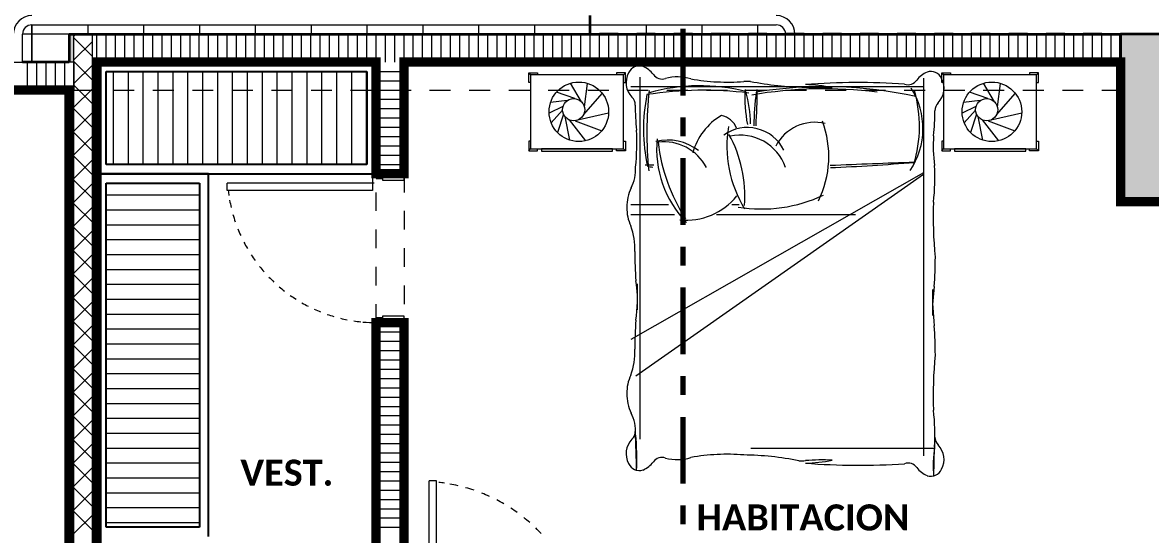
# Model space of a CAD drawing. Header units: metres. Extents: x -144 to 1000, y -717 to 29.
# Drawn here: x 466.46 to 472.53, y -551.06 to -548.31 of the extents above; entities that cross this region are included whole.
import ezdxf

# ---------------------------------------------------------------- set-up
doc = ezdxf.new("R2010")
doc.units = ezdxf.units.M
for name, pattern in [('Basculante', [0.11625, 0.075, -0.04125]), ('basculante modificado', [0.18, 0.1125, -0.0675]), ('Dash Dot 3_16_', [0.595313, 0.357187, -0.119063, 0, -0.119063]), ('Trazo', [0.45, 0.225, -0.225])]:
    doc.linetypes.add(name, pattern=pattern)
doc.layers.get('0').update_dxf_attribs({"color": 1})
doc.layers.add('00-MEDICION', color=30, linetype='Continuous')
for name, color, linetype, lineweight in [('A-DETL', 1, 'Continuous', 9), ('A-DETL-GENF', 1, 'Continuous', 9), ('A-DETL-THIN', 1, 'Continuous', 9), ('A-DOOR', 1, 'Continuous', 9), ('A-DOOR-FRAM', 1, 'Continuous', 9), ('A-DOOR-HDLN', 1, 'Trazo', 20), ('A-FLOR', 2, 'Continuous', 9), ('A-GENM', 1, 'Continuous', 9), ('A-WALL', 4, 'Continuous', 9), ('G-ANNO-SYMB', 1, 'Continuous', 9), ('G-ANNO-TEXT', 2, 'Continuous', 9), ('I-FURN', 2, 'Continuous', 9), ('S-COLS', 7, 'Continuous', 9), ('S-STRS', 1, 'Continuous', 9)]:
    doc.layers.add(name, color=color, linetype=linetype, lineweight=lineweight)
doc.layers.add('A-WALL-PATT', color=7, linetype='Continuous', lineweight=35, true_color=0x9c9c9c)
doc.styles.add('Calibri_B_1', font='calibrib.ttf', dxfattribs={"height": 0.135})

# ---------------------------------------------------------------- blocks, each defined once
blk = doc.blocks.new('U')
at = {"layer": 'A-WALL-PATT', "lineweight": 5, "true_color": 0x747474}
h = blk.add_hatch(color=8, dxfattribs=at)
h.paths.add_polyline_path([(471.2625, -492.46), (471.2625, -487.01), (471.2375, -487.01), (471.2375, -492.46)])
h.paths.add_polyline_path([(471.2375, -486.86), (471.2625, -486.86), (471.2625, -486.7102), (471.2375, -486.7102), (471.2375, -486.8599)])
at = {"layer": 'A-WALL-PATT', "true_color": 0x747474}
h = blk.add_hatch(color=8, dxfattribs=at)
h.paths.add_polyline_path([(471.3625, -492.46), (471.3875, -492.46), (471.3875, -490.16), (471.3625, -490.16), (471.3625, -491.4278)])
h.paths.add_polyline_path([(471.3625, -490.01), (471.3875, -490.01), (471.3875, -486.8602), (471.3625, -486.8602), (471.3625, -489.41)])
at = {"layer": 'S-COLS', "true_color": 0x5c5c5c}
h = blk.add_hatch(color=251, dxfattribs=at)
h.paths.add_polyline_path([(476.8875, -506.46), (477.3875, -506.46), (477.3875, -505.56), (476.8875, -505.56), (476.8875, -506.4599)])
h.paths.add_polyline_path([(459.3418, -506.46), (459.5877, -506.46), (459.5877, -505.56), (459.0877, -505.56), (459.0877, -506.46)])
h.paths.add_polyline_path([(467.2877, -506.4599), (467.2877, -505.5599), (466.7877, -505.5599), (466.7877, -506.4599), (467.1113, -506.4599)])
h.paths.add_polyline_path([(476.9878, -498.7599), (477.3878, -498.7599), (477.3878, -498.06), (476.9878, -498.06), (476.9878, -498.4884)])
h.paths.add_polyline_path([(459.0877, -498.7599), (459.5877, -498.7599), (459.5877, -498.06), (459.0877, -498.06), (459.0877, -498.6957)])
h.paths.add_polyline_path([(473.5878, -498.7599), (473.5877, -495.6099), (473.0878, -495.61), (473.0878, -498.7599), (473.5877, -498.7599)])
h.paths.add_polyline_path([(462.9877, -498.7599), (464.9877, -498.7599), (464.9873, -498.26), (463.2875, -498.26), (463.2875, -496.11), (464.9878, -496.11), (464.9873, -495.61), (462.9875, -495.6101), (462.9875, -498.7599)])
h.paths.add_polyline_path([(467.2877, -498.7599), (467.2877, -497.8599), (466.7877, -497.8599), (466.7877, -498.7599), (467.1113, -498.7599)])
h.paths.add_polyline_path([(466.7878, -496.51), (467.2878, -496.51), (467.2878, -495.61), (466.7878, -495.61), (466.7878, -496.11)])
h.paths.add_polyline_path([(459.3625, -496.31), (459.5875, -496.31), (459.5875, -495.6089), (459.0875, -495.6089), (459.0875, -496.31), (459.3418, -496.31)])
h.paths.add_polyline_path([(477.1008, -496.31), (477.3878, -496.31), (477.3878, -495.6089), (476.9878, -495.6089), (476.9878, -496.31)])
h.paths.add_polyline_path([(466.7877, -487.61), (467.2877, -487.61), (467.2877, -486.71), (466.7877, -486.71), (466.7877, -487.3251)])
h.paths.add_polyline_path([(477.3877, -487.61), (477.3877, -486.7102), (476.8877, -486.7102), (476.8877, -487.61)])
h.paths.add_polyline_path([(459.8127, -487.01), (460.1877, -487.01), (460.1877, -486.51), (459.2877, -486.51), (459.2877, -487.01), (459.7127, -487.01)])
at = {"layer": 'A-DETL', "color": 7, "linetype": 'Basculante', "lineweight": 35}
for p, q in [((474.0377, -486.7102), (474.0377, -486.4602)), ((477.3877, -486.7102), (474.0377, -486.7102))]:
    blk.add_line(p, q, dxfattribs=at)
at = {"layer": 'A-DETL', "color": 7, "linetype": 'basculante modificado'}
for p, q in [((475.0877, -486.71), (470.9877, -486.71)), ((476.8877, -486.71), (475.1377, -486.71)), ((469.9876, -487.01), (476.8877, -487.01))]:
    blk.add_line(p, q, dxfattribs=at)
at = {"layer": 'A-DETL-GENF', "color": 251, "true_color": 0x535353}
for p, q in [((471.4763, -487.4102), (471.4763, -486.9102)), ((471.5563, -487.4102), (471.5563, -486.9102)), ((471.6363, -487.4102), (471.6363, -486.9102)), ((471.7163, -487.4102), (471.7163, -486.9102)), ((471.7963, -487.4102), (471.7963, -486.9102)), ((471.8763, -487.4102), (471.8763, -486.9102)), ((471.9563, -487.4102), (471.9563, -486.9102)), ((472.0363, -487.4102), (472.0363, -486.9102)), ((472.1163, -487.4102), (472.1163, -486.9102)), ((472.1963, -487.4102), (472.1963, -486.9102)), ((472.2763, -487.4102), (472.2763, -486.9102)), ((472.3563, -487.4102), (472.3563, -486.9102)), ((472.4363, -487.4102), (472.4363, -486.9102)), ((472.5163, -487.4102), (472.5163, -486.9102)), ((472.5963, -487.4102), (472.5963, -486.9102)), ((472.6763, -487.4102), (472.6763, -486.9102)), ((472.7563, -487.4102), (472.7563, -486.9102)), ((472.8363, -487.4102), (472.8363, -486.9102)), ((471.4375, -487.5741), (471.9375, -487.5741)), ((471.4375, -487.6541), (471.9375, -487.6541)), ((471.4375, -487.7341), (471.9375, -487.7341)), ((471.4375, -487.8141), (471.9375, -487.8141)), ((471.4375, -487.8941), (471.9375, -487.8941)), ((471.4375, -487.9741), (471.9375, -487.9741)), ((471.4375, -488.0541), (471.9375, -488.0541)), ((471.4375, -488.1341), (471.9375, -488.1341)), ((471.4375, -488.2141), (471.9375, -488.2141)), ((471.4375, -488.2941), (471.9375, -488.2941)), ((471.4375, -488.3741), (471.9375, -488.3741)), ((471.4375, -488.4541), (471.9375, -488.4541)), ((471.4375, -488.5341), (471.9375, -488.5341)), ((471.4375, -488.6141), (471.9375, -488.6141)), ((471.4375, -488.6941), (471.9375, -488.6941)), ((471.4375, -488.7741), (471.9375, -488.7741)), ((471.4375, -488.8541), (471.9375, -488.8541)), ((471.4375, -488.9341), (471.9375, -488.9341)), ((471.4375, -489.0141), (471.9375, -489.0141)), ((471.4375, -489.0941), (471.9375, -489.0941)), ((471.4375, -489.1741), (471.9375, -489.1741)), ((471.4375, -489.2541), (471.9375, -489.2541)), ((471.4375, -489.3341), (471.9375, -489.3341))]:
    blk.add_line(p, q, dxfattribs=at)
at = {"layer": 'A-DETL-GENF', "linetype": 'Basculante'}
for p, q in [((472.8875, -487.4602), (473.0375, -487.4602)), ((472.8875, -488.2602), (472.8875, -487.4602)), ((473.0375, -487.4602), (473.0375, -488.2602)), ((473.0375, -488.2602), (472.8875, -488.2602))]:
    blk.add_line(p, q, dxfattribs=at)
at = {"layer": 'A-DETL-THIN'}
for p, q in [((471.0377, -486.66), (475.0377, -486.66)), ((470.9877, -486.86), (470.9877, -486.71)), ((475.0877, -486.71), (475.1377, -486.71)), ((470.9377, -486.86), (470.9877, -486.86)), ((472.8375, -486.9102), (471.4375, -486.9102)), ((471.4375, -486.9102), (471.4375, -487.4102)), ((472.8375, -487.4102), (472.8375, -486.9102)), ((471.4375, -487.4102), (472.8375, -487.4102)), ((471.4375, -487.5102), (471.4375, -489.36)), ((471.9375, -487.5102), (471.4375, -487.5102)), ((471.9375, -489.36), (471.9375, -487.5102)), ((471.4375, -489.36), (471.9375, -489.36))]:
    blk.add_line(p, q, dxfattribs=at)
for centre, radius, start, end in [((471.0377, -486.71), 0.1, 90, 180), ((475.0377, -486.71), 0.1, 0, 90), ((471.0377, -486.71), 0.05, 90, 180), ((475.0377, -486.71), 0.05, 0, 90)]:
    blk.add_arc(centre, radius, start, end, dxfattribs=at)
at = {"layer": 'A-DOOR', "lineweight": 15}
for p, q in [((472.8675, -487.4752), (472.8675, -487.5502)), ((472.8775, -487.4752), (472.8675, -487.4752)), ((472.8775, -487.4602), (472.8775, -487.4752)), ((472.0875, -487.5502), (472.0875, -487.5102)), ((472.8775, -487.5102), (472.0875, -487.5102)), ((472.8675, -487.5502), (472.0875, -487.5502)), ((473.2125, -489.11), (473.1725, -489.11)), ((473.1725, -490), (473.1725, -489.11)), ((473.2125, -489.99), (473.2125, -489.11))]:
    blk.add_line(p, q, dxfattribs=at)
at = {"layer": 'A-DOOR'}
blk.add_line((472.8875, -487.4602), (473.0375, -487.4602), dxfattribs=at)
for centre, radius, start, end in [((472.8875, -487.4602), 0.8, 186.45945, 188.44999), ((472.8875, -487.4602), 0.8, 190.25822, 193.15108), ((472.8875, -487.4602), 0.8, 190.25822, 193.15108), ((472.8875, -487.4602), 0.8, 195.83157, 198.88574), ((472.8875, -487.4602), 0.8, 201.72829, 204.55488), ((472.8875, -487.4602), 0.8, 207.36602, 210.16222), ((472.8875, -487.4602), 0.8, 212.94407, 215.71217), ((472.8875, -487.4602), 0.8, 218.46716, 221.20973), ((472.8875, -487.4602), 0.8, 223.94059, 226.66048), ((472.8875, -487.4602), 0.8, 229.37018, 232.07048), ((472.8875, -487.4602), 0.8, 234.7622, 237.44619), ((472.8875, -487.4602), 0.8, 240.12331, 242.79443), ((472.8875, -487.4602), 0.8, 245.46046, 248.1223), ((472.8875, -487.4602), 0.8, 250.78086, 253.43707), ((472.8875, -487.4602), 0.8, 256.09186, 258.74617), ((472.8875, -487.4602), 0.8, 261.40092, 264.05706), ((472.8875, -487.4602), 0.8, 264.86021, 270), ((473.124, -490.0079), 0.8947, 81.55001, 83.54055), ((473.124, -490.0079), 0.8947, 76.84892, 79.74178), ((473.124, -490.0079), 0.8947, 76.84892, 79.74178), ((473.124, -490.0079), 0.8947, 71.11426, 74.16843), ((473.124, -490.0079), 0.8947, 65.44512, 68.27171), ((473.124, -490.0079), 0.8947, 59.83778, 62.63398), ((473.124, -490.0079), 0.8947, 54.28783, 57.05593), ((473.124, -490.0079), 0.8947, 48.79027, 51.53284), ((473.124, -490.0079), 0.8947, 43.33952, 46.05941)]:
    blk.add_arc(centre, radius, start, end, dxfattribs=at)
at = {"layer": 'A-DOOR-FRAM'}
for p, q in [((472.8875, -487.4602), (472.8875, -487.4852)), ((473.0375, -487.4952), (473.0375, -487.4602)), ((472.8875, -487.4852), (472.9225, -487.4852)), ((472.9225, -487.4852), (472.9225, -487.4952)), ((472.9225, -487.4952), (473.0375, -487.4952)), ((472.9225, -488.2352), (472.8875, -488.2352)), ((472.8875, -488.2352), (472.8875, -488.2602)), ((473.0375, -488.2252), (472.9225, -488.2252)), ((472.9225, -488.2252), (472.9225, -488.2352)), ((473.0375, -488.2602), (473.0375, -488.2252))]:
    blk.add_line(p, q, dxfattribs=at)
at = {"layer": 'A-DOOR-HDLN'}
blk.add_line((473.0375, -488.2602), (472.8875, -488.2602), dxfattribs=at)
at = {"layer": 'A-FLOR'}
for p, q in [((471.0377, -486.86), (471.0377, -486.66)), ((471.2375, -486.7102), (471.0376, -486.7102)), ((471.0376, -486.7102), (471.0376, -486.86))]:
    blk.add_line(p, q, dxfattribs=at)
at = {"layer": 'A-GENM', "lineweight": 25}
for p, q in [((471.3875, -486.8602), (471.3875, -487.4602)), ((472.8875, -486.8602), (471.3875, -486.8602)), ((472.8875, -487.4602), (472.8875, -486.8602)), ((471.4375, -487.4102), (471.4375, -486.9102)), ((471.4375, -486.9102), (472.8375, -486.9102)), ((472.8375, -486.9102), (472.8375, -487.4102)), ((472.8375, -487.4102), (471.4375, -487.4102)), ((471.9875, -487.4602), (471.3875, -487.4602)), ((471.3875, -487.4602), (471.3875, -489.41)), ((471.3875, -487.4602), (472.8875, -487.4602)), ((471.9875, -489.41), (471.9875, -487.4602)), ((471.4375, -489.36), (471.4375, -487.5102)), ((471.4375, -487.5102), (471.9375, -487.5102)), ((471.9375, -487.5102), (471.9375, -489.36)), ((471.9375, -489.36), (471.4375, -489.36))]:
    blk.add_line(p, q, dxfattribs=at)
at = {"layer": 'A-WALL', "lineweight": 35}
for p, q in [((471.2375, -486.7102), (471.2375, -486.86)), ((471.2375, -486.7102), (476.8877, -486.7102)), ((476.8877, -486.7102), (476.8877, -486.8602)), ((471.2375, -486.86), (470.9877, -486.86)), ((471.3875, -490.01), (471.3875, -486.8602)), ((472.8875, -486.8602), (471.3875, -486.8602)), ((472.8875, -486.8602), (472.8875, -487.4602)), ((476.8877, -486.8602), (473.0375, -486.8602)), ((473.0375, -487.4602), (473.0375, -486.8602)), ((470.9377, -487.01), (471.2375, -487.01)), ((471.2375, -487.01), (471.2375, -492.46)), ((472.8875, -487.4602), (473.0375, -487.4602)), ((472.8875, -488.2602), (472.8875, -490.01)), ((473.0375, -488.2602), (472.8875, -488.2602)), ((473.0375, -490.01), (473.0375, -488.2602))]:
    blk.add_line(p, q, dxfattribs=at)
at = {"layer": 'A-WALL'}
for p, q in [((471.2625, -492.46), (471.2625, -486.7102)), ((471.3625, -492.46), (471.3625, -486.7102)), ((471.2625, -486.86), (471.2375, -486.86)), ((471.3625, -486.8602), (471.3875, -486.8602)), ((471.2625, -487.01), (471.2375, -487.01))]:
    blk.add_line(p, q, dxfattribs=at)
at = {"layer": 'A-WALL-PATT', "color": 1, "lineweight": 5, "true_color": 0xff0000}
for p, q in [((471.2625, -486.7212), (471.2735, -486.7102)), ((471.3625, -486.8301), (471.2625, -486.7301)), ((471.2625, -486.8485), (471.3625, -486.7485)), ((471.3625, -486.9573), (471.2625, -486.8573)), ((471.2625, -486.9758), (471.3625, -486.8758)), ((471.3625, -487.0846), (471.2625, -486.9846)), ((471.2625, -487.1031), (471.3625, -487.0031)), ((471.3625, -487.2119), (471.2625, -487.1119)), ((471.2625, -487.2304), (471.3625, -487.1304)), ((471.3625, -487.3392), (471.2625, -487.2392)), ((471.2625, -487.3576), (471.3625, -487.2576)), ((471.3625, -487.4664), (471.2625, -487.3664)), ((471.2625, -487.4849), (471.3625, -487.3849)), ((471.3625, -487.5937), (471.2625, -487.4937)), ((471.2625, -487.6122), (471.3625, -487.5122)), ((471.3625, -487.721), (471.2625, -487.621)), ((471.2625, -487.7395), (471.3625, -487.6395)), ((471.3625, -487.8483), (471.2625, -487.7483)), ((471.2625, -487.8667), (471.3625, -487.7667)), ((471.3625, -487.9756), (471.2625, -487.8756)), ((471.2625, -487.994), (471.3625, -487.894)), ((471.3625, -488.1028), (471.2625, -488.0028)), ((471.2625, -488.1213), (471.3625, -488.0213)), ((471.3625, -488.2301), (471.2625, -488.1301)), ((471.2625, -488.2486), (471.3625, -488.1486)), ((471.3625, -488.3574), (471.2625, -488.2574)), ((471.2625, -488.3759), (471.3625, -488.2759)), ((471.3625, -488.4847), (471.2625, -488.3847)), ((471.2625, -488.5031), (471.3625, -488.4031)), ((471.3625, -488.612), (471.2625, -488.512)), ((471.2625, -488.6304), (471.3625, -488.5304)), ((471.3625, -488.7392), (471.2625, -488.6392)), ((471.2625, -488.7577), (471.3625, -488.6577)), ((471.3625, -488.8665), (471.2625, -488.7665)), ((471.2625, -488.885), (471.3625, -488.785)), ((471.3625, -488.9938), (471.2625, -488.8938)), ((471.2625, -489.0123), (471.3625, -488.9123)), ((471.3625, -489.1211), (471.2625, -489.0211)), ((471.2625, -489.1395), (471.3625, -489.0395)), ((471.3625, -489.2484), (471.2625, -489.1484)), ((471.2625, -489.2668), (471.3625, -489.1668)), ((471.3625, -489.3756), (471.2625, -489.2756)), ((471.2625, -489.3941), (471.3625, -489.2941))]:
    blk.add_line(p, q, dxfattribs=at)
at = {"layer": 'A-WALL-PATT', "color": 8, "lineweight": 5, "true_color": 0x727272}
for p, q in [((471.3873, -486.8602), (471.3873, -486.7102)), ((471.4373, -486.8602), (471.4373, -486.7102)), ((471.4873, -486.8602), (471.4873, -486.7102)), ((471.5373, -486.8602), (471.5373, -486.7102)), ((471.5873, -486.8602), (471.5873, -486.7102)), ((471.6373, -486.8602), (471.6373, -486.7102)), ((471.6873, -486.8602), (471.6873, -486.7102)), ((471.7373, -486.8602), (471.7373, -486.7102)), ((471.7873, -486.8602), (471.7873, -486.7102)), ((471.8373, -486.8602), (471.8373, -486.7102)), ((471.8873, -486.8602), (471.8873, -486.7102)), ((471.9373, -486.8602), (471.9373, -486.7102)), ((471.9873, -486.8602), (471.9873, -486.7102)), ((472.0373, -486.8602), (472.0373, -486.7102)), ((472.0873, -486.8602), (472.0873, -486.7102)), ((472.1373, -486.8602), (472.1373, -486.7102)), ((472.1873, -486.8602), (472.1873, -486.7102)), ((472.2373, -486.8602), (472.2373, -486.7102)), ((472.2873, -486.8602), (472.2873, -486.7102)), ((472.3373, -486.8602), (472.3373, -486.7102)), ((472.3873, -486.8602), (472.3873, -486.7102)), ((472.4373, -486.8602), (472.4373, -486.7102)), ((472.4873, -486.8602), (472.4873, -486.7102)), ((472.5373, -486.8602), (472.5373, -486.7102)), ((472.5873, -486.8602), (472.5873, -486.7102)), ((472.6373, -486.8602), (472.6373, -486.7102)), ((472.6873, -486.8602), (472.6873, -486.7102)), ((472.7373, -486.8602), (472.7373, -486.7102)), ((472.7873, -486.8602), (472.7873, -486.7102)), ((472.8373, -486.8602), (472.8373, -486.7102)), ((472.8873, -486.8602), (472.8873, -486.7102)), ((472.9373, -486.8602), (472.9373, -486.7102)), ((472.9873, -486.8602), (472.9873, -486.7102)), ((473.0373, -486.8602), (473.0373, -486.7102)), ((473.0873, -486.8602), (473.0873, -486.7102)), ((473.1373, -486.8602), (473.1373, -486.7102)), ((473.1873, -486.8602), (473.1873, -486.7102)), ((473.2373, -486.8602), (473.2373, -486.7102)), ((473.2873, -486.8602), (473.2873, -486.7102)), ((473.3373, -486.8602), (473.3373, -486.7102)), ((473.3873, -486.8602), (473.3873, -486.7102)), ((473.4373, -486.8602), (473.4373, -486.7102)), ((473.4873, -486.8602), (473.4873, -486.7102)), ((473.5373, -486.8602), (473.5373, -486.7102)), ((473.5873, -486.8602), (473.5873, -486.7102)), ((473.6373, -486.8602), (473.6373, -486.7102)), ((473.6873, -486.8602), (473.6873, -486.7102)), ((473.7373, -486.8602), (473.7373, -486.7102)), ((473.7873, -486.8602), (473.7873, -486.7102)), ((473.8373, -486.8602), (473.8373, -486.7102)), ((473.8873, -486.8602), (473.8873, -486.7102)), ((473.9373, -486.8602), (473.9373, -486.7102)), ((473.9873, -486.8602), (473.9873, -486.7102)), ((474.0373, -486.8602), (474.0373, -486.7102)), ((474.0873, -486.8602), (474.0873, -486.7102)), ((474.1373, -486.8602), (474.1373, -486.7102)), ((474.1873, -486.8602), (474.1873, -486.7102)), ((474.2373, -486.8602), (474.2373, -486.7102)), ((474.2873, -486.8602), (474.2873, -486.7102)), ((474.3373, -486.8602), (474.3373, -486.7102)), ((474.3873, -486.8602), (474.3873, -486.7102)), ((474.4373, -486.8602), (474.4373, -486.7102)), ((474.4873, -486.8602), (474.4873, -486.7102)), ((474.5373, -486.8602), (474.5373, -486.7102)), ((474.5873, -486.8602), (474.5873, -486.7102)), ((474.6373, -486.8602), (474.6373, -486.7102)), ((474.6873, -486.8602), (474.6873, -486.7102)), ((474.7373, -486.8602), (474.7373, -486.7102)), ((474.7873, -486.8602), (474.7873, -486.7102)), ((474.8373, -486.8602), (474.8373, -486.7102)), ((474.8873, -486.8602), (474.8873, -486.7102)), ((474.9373, -486.8602), (474.9373, -486.7102)), ((474.9873, -486.8602), (474.9873, -486.7102)), ((475.0373, -486.8602), (475.0373, -486.7102)), ((475.0873, -486.8602), (475.0873, -486.7102)), ((475.1373, -486.8602), (475.1373, -486.7102)), ((475.1873, -486.8602), (475.1873, -486.7102)), ((475.2373, -486.8602), (475.2373, -486.7102)), ((475.2873, -486.8602), (475.2873, -486.7102)), ((475.3373, -486.8602), (475.3373, -486.7102)), ((475.3873, -486.8602), (475.3873, -486.7102)), ((475.4373, -486.8602), (475.4373, -486.7102)), ((475.4873, -486.8602), (475.4873, -486.7102)), ((475.5373, -486.8602), (475.5373, -486.7102)), ((475.5873, -486.8602), (475.5873, -486.7102)), ((475.6373, -486.8602), (475.6373, -486.7102)), ((475.6873, -486.8602), (475.6873, -486.7102)), ((475.7373, -486.8602), (475.7373, -486.7102)), ((475.7873, -486.8602), (475.7873, -486.7102)), ((475.8373, -486.8602), (475.8373, -486.7102)), ((475.8873, -486.8602), (475.8873, -486.7102)), ((475.9373, -486.8602), (475.9373, -486.7102)), ((475.9873, -486.8602), (475.9873, -486.7102)), ((476.0373, -486.8602), (476.0373, -486.7102)), ((476.0873, -486.8602), (476.0873, -486.7102)), ((476.1373, -486.8602), (476.1373, -486.7102)), ((476.1873, -486.8602), (476.1873, -486.7102)), ((476.2373, -486.8602), (476.2373, -486.7102)), ((476.2873, -486.8602), (476.2873, -486.7102)), ((476.3373, -486.8602), (476.3373, -486.7102)), ((476.3873, -486.8602), (476.3873, -486.7102)), ((476.4373, -486.8602), (476.4373, -486.7102)), ((476.4873, -486.8602), (476.4873, -486.7102)), ((476.5373, -486.8602), (476.5373, -486.7102)), ((476.5873, -486.8602), (476.5873, -486.7102)), ((476.6373, -486.8602), (476.6373, -486.7102)), ((476.6873, -486.8602), (476.6873, -486.7102)), ((476.7373, -486.8602), (476.7373, -486.7102)), ((476.7873, -486.8602), (476.7873, -486.7102)), ((476.8373, -486.8602), (476.8373, -486.7102)), ((476.8873, -486.8602), (476.8873, -486.7102)), ((471.0123, -486.86), (471.0123, -487.01)), ((471.0623, -486.86), (471.0623, -487.01)), ((471.1123, -486.86), (471.1123, -487.01)), ((471.1623, -486.86), (471.1623, -487.01)), ((471.2123, -486.86), (471.2123, -487.01)), ((471.2623, -486.86), (471.2623, -487.01)), ((472.8875, -486.9101), (473.0375, -486.9101)), ((472.8875, -486.9601), (473.0375, -486.9601)), ((472.8875, -487.0101), (473.0375, -487.0101)), ((472.8875, -487.0601), (473.0375, -487.0601)), ((472.8875, -487.1101), (473.0375, -487.1101)), ((472.8875, -487.1601), (473.0375, -487.1601)), ((472.8875, -487.2101), (473.0375, -487.2101)), ((472.8875, -487.2601), (473.0375, -487.2601)), ((472.8875, -487.3101), (473.0375, -487.3101)), ((472.8875, -487.3601), (473.0375, -487.3601)), ((472.8875, -487.4101), (473.0375, -487.4101)), ((472.8875, -487.4601), (473.0375, -487.4601)), ((472.8875, -488.3101), (473.0375, -488.3101)), ((472.8875, -488.3601), (473.0375, -488.3601)), ((472.8875, -488.4101), (473.0375, -488.4101)), ((472.8875, -488.4601), (473.0375, -488.4601)), ((472.8875, -488.5101), (473.0375, -488.5101)), ((472.8875, -488.5601), (473.0375, -488.5601)), ((472.8875, -488.6101), (473.0375, -488.6101)), ((472.8875, -488.6601), (473.0375, -488.6601)), ((472.8875, -488.7101), (473.0375, -488.7101)), ((472.8875, -488.7601), (473.0375, -488.7601)), ((472.8875, -488.8101), (473.0375, -488.8101)), ((472.8875, -488.8601), (473.0375, -488.8601)), ((472.8875, -488.9101), (473.0375, -488.9101)), ((472.8875, -488.9601), (473.0375, -488.9601)), ((472.8875, -489.0101), (473.0375, -489.0101)), ((472.8875, -489.0601), (473.0375, -489.0601)), ((472.8875, -489.1101), (473.0375, -489.1101)), ((472.8875, -489.1601), (473.0375, -489.1601)), ((472.8875, -489.2101), (473.0375, -489.2101)), ((472.8875, -489.2601), (473.0375, -489.2601)), ((472.8875, -489.3101), (473.0375, -489.3101)), ((472.8875, -489.3601), (473.0375, -489.3601))]:
    blk.add_line(p, q, dxfattribs=at)
at = {"layer": 'G-ANNO-SYMB', "linetype": 'Dash Dot 3_16_', "lineweight": 70}
blk.add_line((474.5355, -483.205), (474.5355, -492.7259), dxfattribs=at)
at = {"layer": 'I-FURN'}
for p, q in [((473.7073, -486.9179), (473.7172, -486.9288)), ((473.7073, -486.9179), (473.7549, -486.9179)), ((473.7073, -486.9703), (473.7073, -486.9179)), ((473.7172, -486.9288), (473.7172, -487.326)), ((474.2172, -486.9288), (473.7172, -486.9288)), ((473.7549, -486.9179), (473.7549, -486.9288)), ((474.1795, -486.9179), (474.1795, -486.9288)), ((474.2272, -486.9179), (474.1795, -486.9179)), ((474.2272, -486.9179), (474.2172, -486.9288)), ((474.2172, -487.326), (474.2172, -486.9288)), ((474.2272, -486.9703), (474.2272, -486.9179)), ((475.927, -486.9179), (475.9369, -486.9288)), ((475.927, -486.9179), (475.9746, -486.9179)), ((475.927, -486.9703), (475.927, -486.9179)), ((475.9369, -486.9288), (475.9369, -487.326)), ((476.4369, -486.9288), (475.9369, -486.9288)), ((475.9746, -486.9179), (475.9746, -486.9288)), ((476.3992, -486.9179), (476.3992, -486.9288)), ((476.4469, -486.9179), (476.3992, -486.9179)), ((476.4469, -486.9179), (476.4369, -486.9288)), ((476.4369, -487.326), (476.4369, -486.9288)), ((476.4469, -486.9703), (476.4469, -486.9179)), ((473.7172, -486.9703), (473.7073, -486.9703)), ((473.9908, -487.0732), (473.9318, -486.9737)), ((474.0068, -487.1008), (474.0237, -486.9742)), ((474.2172, -486.9703), (474.2272, -486.9703)), ((474.9009, -486.9921), (474.256, -486.9921)), ((474.3047, -486.9409), (474.3047, -488.8869)), ((475.8297, -486.9921), (474.3849, -486.9921)), ((475.8297, -486.9459), (475.8297, -488.9757)), ((475.9369, -486.9703), (475.927, -486.9703)), ((476.2105, -487.0732), (476.1515, -486.9737)), ((476.2265, -487.1008), (476.2434, -486.9742)), ((476.4369, -486.9703), (476.4469, -486.9703)), ((473.9555, -487.0564), (473.8565, -487.0216)), ((474.003, -487.1417), (474.1024, -487.0281)), ((476.1752, -487.0564), (476.0762, -487.0216)), ((476.2227, -487.1417), (476.3221, -487.0281)), ((473.8912, -487.0991), (473.8169, -487.1346)), ((473.9141, -487.0671), (473.8246, -487.0776)), ((476.1109, -487.0991), (476.0366, -487.1346)), ((476.1338, -487.0671), (476.0443, -487.0776)), ((473.8888, -487.1182), (473.8276, -487.1859)), ((473.8935, -487.1394), (473.8624, -487.2391)), ((473.9013, -487.1528), (473.9267, -487.2792)), ((473.9242, -487.1695), (474.0118, -487.2834)), ((473.9562, -487.1756), (474.1, -487.2293)), ((473.9792, -487.1678), (474.1368, -487.1323)), ((476.1085, -487.1182), (476.0473, -487.1859)), ((476.1132, -487.1394), (476.0821, -487.2391)), ((476.121, -487.1528), (476.1464, -487.2792)), ((476.1439, -487.1695), (476.2315, -487.2834)), ((476.1759, -487.1756), (476.3197, -487.2293)), ((476.1989, -487.1678), (476.3565, -487.1323)), ((473.7073, -487.2845), (473.7073, -487.3369)), ((473.7172, -487.2845), (473.7073, -487.2845)), ((474.2172, -487.2845), (474.2272, -487.2845)), ((474.2272, -487.2845), (474.2272, -487.3369)), ((475.927, -487.2845), (475.927, -487.3369)), ((475.9369, -487.2845), (475.927, -487.2845)), ((476.4369, -487.2845), (476.4469, -487.2845)), ((476.4469, -487.2845), (476.4469, -487.3369)), ((473.7073, -487.3369), (473.7172, -487.326)), ((473.7073, -487.3369), (473.7549, -487.3369)), ((473.7172, -487.326), (474.2172, -487.326)), ((473.7549, -487.3369), (473.7549, -487.326)), ((474.1583, -487.326), (473.7761, -487.326)), ((473.7761, -487.326), (473.7761, -487.3387)), ((473.7761, -487.3387), (474.1583, -487.3387)), ((474.1583, -487.3387), (474.1583, -487.326)), ((474.1795, -487.3369), (474.1795, -487.326)), ((474.2272, -487.3369), (474.1795, -487.3369)), ((474.2272, -487.3369), (474.2172, -487.326)), ((475.927, -487.3369), (475.9369, -487.326)), ((475.927, -487.3369), (475.9746, -487.3369)), ((475.9369, -487.326), (476.4369, -487.326)), ((475.9746, -487.3369), (475.9746, -487.326)), ((476.3781, -487.326), (475.9958, -487.326)), ((475.9958, -487.326), (475.9958, -487.3387)), ((475.9958, -487.3387), (476.3781, -487.3387)), ((476.3781, -487.3387), (476.3781, -487.326)), ((476.3992, -487.3369), (476.3992, -487.326)), ((476.4469, -487.3369), (476.3992, -487.3369)), ((476.4369, -487.326), (476.4469, -487.3369)), ((475.8297, -487.4545), (474.256, -488.3509)), ((475.8297, -487.4644), (474.2828, -488.5479)), ((474.4587, -487.628), (474.256, -487.628)), ((474.8378, -487.628), (474.7992, -487.628)), ((474.4902, -487.681), (474.256, -487.681)), ((475.4633, -487.681), (474.717, -487.681)), ((475.8849, -488.9375), (474.9009, -488.9375))]:
    blk.add_line(p, q, dxfattribs=at)
for centre, radius in [((473.9768, -487.1272), 0.16), ((476.1965, -487.1272), 0.16), ((473.9488, -487.116), 0.06), ((476.1685, -487.116), 0.06)]:
    blk.add_circle(centre, radius, dxfattribs=at)
for centre, radius, start, end in [((474.3412, -486.9711), 0.1105, 151.27874, 224.21587), ((474.3028, -486.9448), 0.0644, 72.94183, 155.34484), ((474.2636, -487.0154), 0.1443, 38.04403, 66.29393), ((474.4236, -486.8951), 0.0559, 214.13559, 289.76892), ((475.9062, -487.0459), 0.1443, 113.70607, 141.95597), ((475.8671, -486.9753), 0.0644, 24.65516, 107.05817), ((474.6258, -488.0002), 1.0127, 75.75461, 105.53442), ((474.5062, -487.1855), 0.2462, 72.81922, 105.00129), ((474.7572, -485.9937), 0.9731, 259.4443, 267.79245), ((474.7778, -485.9936), 0.9742, 266.58351, 275.04736), ((474.889, -487.8114), 0.8477, 89.3603, 91.72422), ((475.2192, -485.3169), 1.6778, 258.97749, 269.15234), ((475.296, -489.2894), 2.2972, 77.61921, 99.15623), ((475.4789, -490.6528), 3.683, 86.1316, 94.42669), ((475.1564, -487.9957), 1.0156, 79.66849, 87.83986), ((475.7463, -486.9255), 0.0559, 250.23108, 325.86441), ((475.8287, -487.0015), 0.1105, 315.78413, 28.72126), ((474.2224, -487.0895), 0.0572, 358.5556, 46.2435), ((475.2338, -487.22), 0.9098, 168.25655, 192.68249), ((476.3375, -487.2382), 1.9954, 173.52926, 185.90649), ((474.647, -488.969), 1.9579, 82.83907, 98.93312), ((475.6468, -487.0496), 0.778, 176.87703, 190.83334), ((474.1324, -487.2128), 0.7676, 1.61243, 14.6566), ((475.2959, -489.3246), 2.3207, 82.98595, 99.67151), ((476.4868, -487.2278), 1.57, 172.44671, 179.05528), ((471.897, -487.0017), 3.0385, 356.22382, 359.89372), ((475.2805, -486.0241), 0.9742, 264.94263, 273.41649), ((475.4204, -487.2175), 0.4055, 326.16641, 32.49004), ((475.1169, -487.2059), 0.6905, 342.85913, 16.07365), ((475.5472, -487.0919), 1.2676, 179.95925, 186.03219), ((475.9475, -487.1199), 0.0572, 133.7565, 181.4444), ((474.9134, -487.4379), 0.3369, 120.2878, 164.59824), ((474.7198, -487.2565), 0.1121, 21.67931, 77.8243), ((474.6227, -487.1223), 1.2676, 353.96781, 0.04075), ((473.0784, -487.2958), 1.2103, 353.88003, 3.35046), ((474.8832, -487.4286), 0.2171, 26.15787, 125.83294), ((475.424, -487.31), 0.6518, 170.80231, 211.34581), ((475.2456, -487.4219), 0.2382, 76.50973, 152.29583), ((474.7853, -487.367), 0.5349, 333.49737, 20.69743), ((474.4538, -487.5475), 0.2687, 51.91879, 103.67035), ((474.9565, -487.3289), 0.5616, 174.18704, 224.47313), ((474.4336, -487.5482), 0.2596, 27.99994, 96.88737), ((475.3698, -487.1774), 0.9739, 186.66465, 212.61963), ((474.1815, -487.5814), 0.6879, 355.85031, 28.95445), ((474.8428, -487.5114), 0.2591, 19.16577, 101.95874), ((476.6566, -487.3121), 0.7754, 175.81408, 187.64786), ((474.3198, -489.4681), 2.0543, 88.35002, 89.61519), ((478.1267, -551.7544), 64.3987, 92.088342, 92.490604), ((474.8575, -476.3805), 11.0568, 272.44004, 274.78531), ((474.7986, -487.483), 1.0916, 353.20909, 3.5535), ((474.0637, -487.4357), 0.2183, 332.54235, 2.84385), ((474.6376, -485.8224), 1.6237, 259.65936, 260.67082), ((474.454, -487.6328), 0.219, 153.87238, 182.03684), ((474.5539, -487.3618), 0.3482, 264.31868, 321.27219), ((474.9571, -486.8638), 0.7857, 260.93942, 295.21906), ((474.4353, -487.6498), 0.2003, 177.35084, 206.95302), ((477.8627, -487.6951), 1.9819, 177.59874, 186.20107), ((473.9071, -487.8637), 0.3706, 357.67199, 19.39365), ((476.6512, -487.8683), 2.3738, 180.25053, 184.03123), ((473.5187, -487.8988), 2.3738, 355.96877, 359.74947), ((473.4148, -488.1623), 0.8777, 358.07696, 8.32269), ((472.9266, -488.0885), 1.3659, 353.33019, 1.54247), ((476.7551, -488.1927), 0.8777, 171.67731, 181.92304), ((477.2432, -488.1189), 1.3659, 178.45753, 186.66981), ((476.6512, -488.414), 2.3738, 175.96877, 179.74947), ((473.5187, -488.4445), 2.3738, 0.25053, 4.03123), ((473.9071, -488.4187), 0.3706, 340.60635, 2.32801), ((477.8627, -488.6482), 1.9819, 173.79893, 182.40126), ((474.4353, -488.6325), 0.2003, 153.04698, 182.64916), ((474.454, -488.6496), 0.219, 177.96316, 206.12762), ((474.0637, -488.8467), 0.2183, 357.15615, 27.45765), ((474.7986, -488.8603), 1.0916, 356.4465, 6.79091), ((474.2224, -488.846), 0.0572, 313.7565, 1.4444), ((471.1034, -489.0558), 3.1832, 359.9735, 3.80556), ((473.0784, -488.9865), 1.2103, 356.64954, 6.11997), ((474.3412, -488.9644), 0.1105, 135.78413, 208.72126), ((476.6566, -489.0311), 0.7754, 172.35214, 184.18592), ((479.0665, -489.0862), 3.1832, 176.19444, 180.0265), ((475.9475, -488.8764), 0.0572, 178.5556, 226.2435), ((475.8287, -488.9948), 0.1105, 331.27874, 44.21587), ((474.4236, -489.0404), 0.0559, 70.23108, 145.86441), ((474.5062, -488.75), 0.2462, 254.99871, 287.18078), ((474.7572, -489.9418), 0.9731, 92.20755, 100.5557), ((474.7778, -489.9419), 0.9742, 84.95264, 93.41649), ((474.839, -490.6491), 1.6778, 78.97749, 89.16537), ((474.3028, -488.9906), 0.0644, 204.65516, 287.05817), ((474.2636, -488.9201), 0.1443, 293.70607, 321.95597), ((475.1693, -488.1546), 0.8477, 269.3603, 271.72422), ((475.1564, -488.0007), 1.0156, 272.16014, 280.33151), ((475.4789, -485.3436), 3.683, 265.57331, 273.8684), ((475.2805, -489.9723), 0.9742, 86.58351, 95.04736), ((475.7463, -489.0708), 0.0559, 34.13559, 109.76892), ((475.9062, -488.9505), 0.1443, 218.04403, 246.29393), ((475.8671, -489.0211), 0.0644, 252.94183, 335.34484)]:
    blk.add_arc(centre, radius, start, end, dxfattribs=at)
at = {"layer": 'S-COLS', "lineweight": 35}
for p, q in [((477.3877, -486.71), (476.8877, -486.71)), ((476.8877, -486.71), (476.8877, -486.7102)), ((476.8877, -487.61), (476.8877, -486.7102)), ((476.8877, -487.61), (477.3877, -487.61))]:
    blk.add_line(p, q, dxfattribs=at)
at = {"layer": 'S-STRS'}
for p, q in [((471.0377, -486.66), (471.0377, -486.86)), ((471.3377, -486.66), (471.3377, -486.7102)), ((471.6377, -486.66), (471.6377, -486.7102)), ((471.9377, -486.66), (471.9377, -486.7102)), ((472.2377, -486.66), (472.2377, -486.7102)), ((472.5377, -486.66), (472.5377, -486.7102)), ((472.8377, -486.66), (472.8377, -486.7102)), ((473.1377, -486.66), (473.1377, -486.7102)), ((473.4377, -486.66), (473.4377, -486.7102)), ((473.7377, -486.66), (473.7377, -486.7102)), ((474.0377, -486.66), (474.0377, -486.7102)), ((474.3377, -486.66), (474.3377, -486.7102)), ((474.6377, -486.66), (474.6377, -486.7102)), ((474.9377, -486.66), (474.9377, -486.7102))]:
    blk.add_line(p, q, dxfattribs=at)
at = {"layer": 'G-ANNO-TEXT', "style": 'Calibri_B_1'}
for s, p in [('VEST.', (472.1579, -489.1365)), ('HABITACION', (474.6095, -489.3771))]:
    blk.add_text(s, height=0.14, dxfattribs=at).set_placement(p)

msp = doc.modelspace()

# ---------------------------------------------------------------- linework, layer by layer
at = {"layer": '00-MEDICION'}
msp.add_lwpolyline([(466.0646, -554.27, 0.05, 0.05, 0), (468.6146, -554.27, 0.05, 0.05, 0), (468.6146, -554.12, 0.05, 0.05, 0), (468.5148, -554.12, 0.05, 0.05, 0), (468.5148, -552.6201, 0.05, 0.05, 0), (468.3648, -552.6201, 0.05, 0.05, 0), (468.3648, -554.12, 0.05, 0.05, 0), (466.8646, -554.12, 0.05, 0.05, 0), (466.8646, -551.82, 0.05, 0.05, 0), (468.5998, -551.82, 0.05, 0.05, 0), (468.5998, -551.67, 0.05, 0.05, 0), (468.5148, -551.67, 0.05, 0.05, 0), (468.5148, -549.9202, 0.05, 0.05, 0), (468.3648, -549.9202, 0.05, 0.05, 0), (468.3648, -551.67, 0.05, 0.05, 0), (466.8648, -551.67, 0.05, 0.05, 0), (466.8648, -548.5202, 0.05, 0.05, 0), (468.3646, -548.5202, 0.05, 0.05, 0), (468.3648, -549.1201, 0.05, 0.05, 0), (468.5148, -549.1201, 0.05, 0.05, 0), (468.5146, -548.5202, 0.05, 0.05, 0), (472.365, -548.5202, 0.05, 0.05, 0), (472.365, -549.27, 0.05, 0.05, 0), (472.715, -549.2701, 0.05, 0.05, 0)], format="xyseb", dxfattribs=at)
at = {"layer": '00-MEDICION', "color": 5}
msp.add_lwpolyline([(460.6398, -557.2689, 0.05, 0.05, 0), (465.165, -557.2689, 0.05, 0.05, 0), (465.1649, -555.845, 0.05, 0.05, 0), (465.0149, -555.845, 0.05, 0.05, 0), (465.0149, -555.72, 0.05, 0.05, 0), (465.1649, -555.72, 0.05, 0.05, 0), (465.165, -554.12, 0.05, 0.05, 0), (466.7148, -554.12, 0.05, 0.05, 0), (466.7148, -548.67, 0.05, 0.05, 0), (465.315, -548.67, 0.05, 0.05, 0), (465.315, -552.42, 0.05, 0.05, 0), (465.1649, -552.42, 0.05, 0.05, 0), (465.1649, -553.47, 0.05, 0.05, 0), (463.8149, -553.47, 0.05, 0.05, 0), (463.8149, -553.62, 0.05, 0.05, 0), (462.665, -553.62, 0.05, 0.05, 0), (462.665, -555.72, 0.05, 0.05, 0), (463.6649, -555.7201, 0.05, 0.05, 0), (463.6649, -554.42, 0.05, 0.05, 0), (463.8149, -554.4201, 0.05, 0.05, 0), (463.8149, -555.72, 0.05, 0.05, 0), (464.0149, -555.72, 0.05, 0.05, 0), (464.0149, -555.87, 0.05, 0.05, 0), (460.6648, -555.87, 0.05, 0.05, 0)], format="xyseb", dxfattribs=at)

# ---------------------------------------------------------------- block references
at = {"color": 3}
msp.add_blockref('U', (-4.5227, -61.66), dxfattribs=at)

doc.saveas('drawing.dxf')
